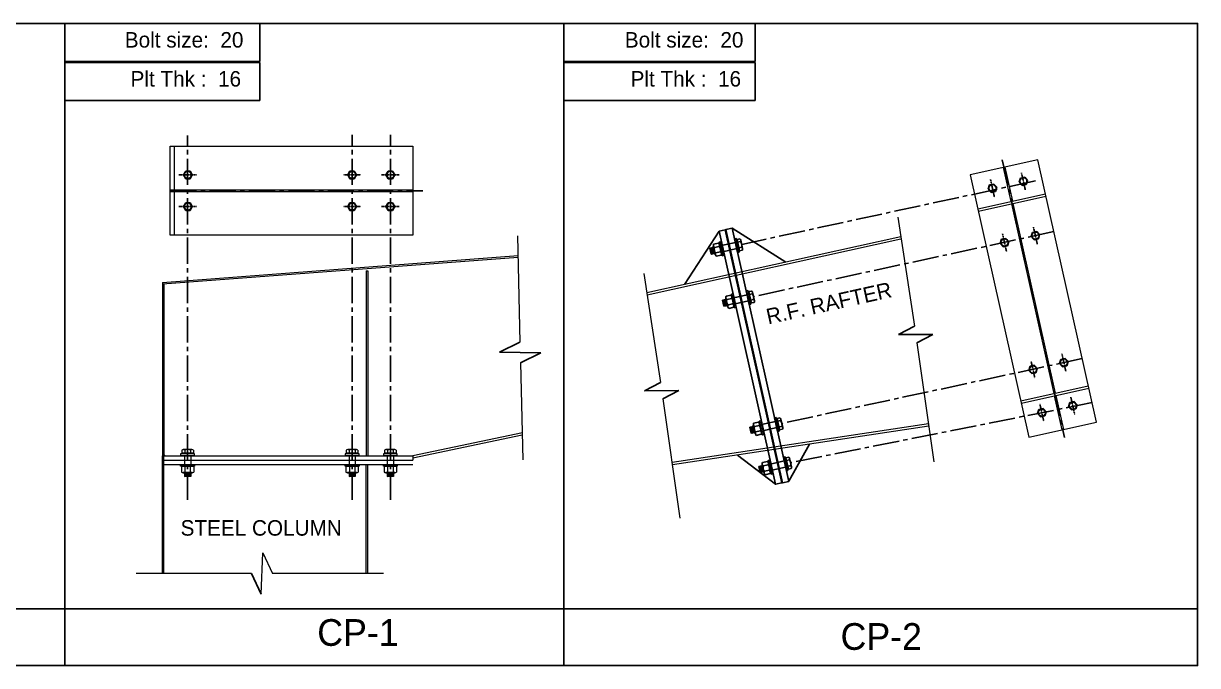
# Model space of a CAD drawing. Header units: millimetres. Extents: x 0 to 2669304, y -3314102 to 0.
# Drawn here: x 2364361 to 2377783, y -3177635 to -3170297 of the extents above; entities that cross this region are included whole.
import ezdxf
from ezdxf.enums import TextEntityAlignment as Align

# ---------------------------------------------------------------- set-up
doc = ezdxf.new("R2010")
doc.units = ezdxf.units.MM
doc.header["$LTSCALE"] = 0.4
doc.header["$MEASUREMENT"] = 0
for name, pattern in [('CENTER2', [1.125, 0.75, -0.125, 0.125, -0.125]), ('CONTIN', [0]), ('XKITLINE00', [0])]:
    doc.linetypes.add(name, pattern=pattern)
doc.layers.add('3', color=4, linetype='CONTIN')
doc.layers.add('OBJECT', color=1, linetype='Continuous')
for name, color, linetype, lineweight in [('CON', 2, 'Continuous', 0), ('MEM', 4, 'Continuous', 0), ('Other object type', 1, 'Continuous', 0)]:
    doc.layers.add(name, color=color, linetype=linetype, lineweight=lineweight)
doc.styles.add('DTITLE', font='f2.shx')

msp = doc.modelspace()

# ---------------------------------------------------------------- linework, layer by layer
at = {"color": 252, "linetype": 'CENTER2', "ltscale": 1000}
for p, q in [((2366237.023, -3175742.8067), (2366237.023, -3171577.2227)), ((2368118.0901, -3175742.8067), (2368118.0901, -3171568.1861)), ((2368555.0311, -3175742.8067), (2368555.0311, -3171568.1861)), ((2375550.8907, -3171853.8955), (2376260.4738, -3175027.6937)), ((2375931.9832, -3172095.4006), (2372571.5175, -3172821.4033)), ((2366039.0693, -3172208.9296), (2368928.1551, -3172208.9296)), ((2376139.7548, -3172676.3459), (2372705.664, -3173418.2547)), ((2376464.2232, -3174127.6166), (2373029.273, -3174867.7103)), ((2376576.7218, -3174630.7963), (2373130.5393, -3175317.2458))]:
    msp.add_line(p, q, dxfattribs=at)
at = {"color": 252, "linetype": 'CENTER2', "ltscale": 9}
for p, q in [((2375813.6744, -3172199.1392), (2375769.7465, -3172002.6603)), ((2366337.7196, -3172028.1974), (2366136.3265, -3172028.1974)), ((2368218.7867, -3172028.1974), (2368017.3936, -3172028.1974)), ((2368655.7277, -3172028.1974), (2368454.3346, -3172028.1974)), ((2375460.1541, -3172278.1776), (2375416.2262, -3172081.6987)), ((2366337.7196, -3172389.6618), (2366136.3265, -3172389.6618)), ((2368218.7867, -3172389.6618), (2368017.3936, -3172389.6618)), ((2368655.7277, -3172389.6618), (2368454.3346, -3172389.6618)), ((2375951.168, -3172820.0732), (2375907.2402, -3172623.5943)), ((2375597.6477, -3172899.1116), (2375553.7199, -3172702.6327)), ((2375879.6212, -3174155.6748), (2375923.4441, -3174352.1771)), ((2376232.6715, -3174074.5345), (2376276.4944, -3174271.0368)), ((2376378.0891, -3174764.3564), (2376334.1612, -3174567.8775)), ((2376024.5688, -3174843.3948), (2375980.6409, -3174646.9159))]:
    msp.add_line(p, q, dxfattribs=at)
at = {"linetype": 'Continuous'}
for p, q in [((2372312.7605, -3172670.4295), (2371918.883, -3173281.7042)), ((2372462.7153, -3172637.286), (2373077.5292, -3173025.6158)), ((2373109.3886, -3175529.7033), (2373345.4933, -3175105.3225)), ((2372959.5152, -3175563.2113), (2372523.0684, -3175229.9992)), ((2373038.9031, -3175545.6647), (2373030.0822, -3175547.6143)), ((2346910.6197, -3176987.6189), (2377782.5102, -3176987.6189))]:
    msp.add_line(p, q, dxfattribs=at)
at = {"color": 1}
for p, q in [((2374545.7022, -3173757.968), (2374363.6712, -3173853.3007)), ((2374363.6712, -3173853.3007), (2374756.1682, -3173850.369)), ((2374756.1682, -3173850.369), (2374574.2939, -3173946.7363)), ((2369802.8276, -3174054.5466), (2370035.2239, -3173938.6512)), ((2370273.9161, -3174062.6372), (2369802.8276, -3174054.5466)), ((2370041.4837, -3174177.1591), (2370273.9161, -3174062.6372)), ((2371642.4572, -3174399.6542), (2371460.4263, -3174494.9869)), ((2371460.4263, -3174494.9869), (2371852.9232, -3174492.0552)), ((2371852.9232, -3174492.0552), (2371671.049, -3174588.4225)), ((2366968.8229, -3176582.4551), (2367077.2072, -3176817.8122))]:
    msp.add_line(p, q, dxfattribs=at)
msp.add_lwpolyline([(2356692.2669, -3177635.0151), (2364833.5867, -3177635.0151), (2364833.5867, -3170297.3326), (2356692.2669, -3170297.3326)], close=True)
at = {"linetype": 'ByBlock'}
for points in [[(2367062.7326, -3170297.3326), (2364833.5867, -3170297.3326), (2364833.5867, -3170730.3305), (2367062.7326, -3170730.3305)], [(2372724.9044, -3170297.3326), (2370537.7557, -3170297.3326), (2370537.7557, -3170730.194), (2372724.9044, -3170730.194)], [(2367062.7326, -3170743.5442), (2364833.5867, -3170743.5442), (2364833.5867, -3171176.3308), (2367062.7326, -3171176.3308)], [(2372724.9044, -3170743.4035), (2370537.7557, -3170743.4035), (2370537.7557, -3171176.0537), (2372724.9044, -3171176.0537)]]:
    msp.add_lwpolyline(points, close=True, dxfattribs=at)
at = {"linetype": 'Continuous'}
for points in [[(2364833.5867, -3177635.0151), (2370537.7557, -3177635.0151), (2370537.7557, -3170297.3326), (2364833.5867, -3170297.3326)], [(2370537.7557, -3170297.3326), (2377782.5102, -3170297.3326), (2377782.5102, -3177635.0151), (2370537.7557, -3177635.0151)]]:
    msp.add_lwpolyline(points, close=True, dxfattribs=at)
at = {"color": 3}
for points in [[(2372312.7605, -3172670.4295), (2372383.3275, -3172654.8326), (2373030.0822, -3175547.6143), (2372959.5152, -3175563.2113)], [(2372462.7153, -3172637.286), (2372392.1483, -3172652.8829), (2373038.9031, -3175545.6647), (2373109.4701, -3175530.0677)]]:
    msp.add_lwpolyline(points, close=True, dxfattribs=at)
at = {"layer": 'CON', "color": 240}
for p, q in [((2366039.0693, -3172717.2388), (2366039.0693, -3171700.6204)), ((2366039.0693, -3171700.6204), (2368810.6792, -3171700.6204)), ((2366087.3685, -3172717.2388), (2366087.3685, -3171700.6204)), ((2368810.6792, -3171700.6204), (2368810.6792, -3172717.2388)), ((2375561.7853, -3171944.0276), (2375648.375, -3172331.3231)), ((2375579.4175, -3171940.0855), (2375666.0072, -3172327.381)), ((2366039.0693, -3172199.893), (2368810.6792, -3172199.893)), ((2366039.0693, -3172217.9662), (2368810.6792, -3172217.9662)), ((2375271.4864, -3172415.5861), (2376042.8957, -3172243.118)), ((2375277.429, -3172442.1657), (2376048.8383, -3172269.6976)), ((2375654.3175, -3172357.9027), (2376139.4148, -3174527.6287)), ((2375671.9497, -3172353.9606), (2376157.047, -3174523.6865)), ((2374356.9899, -3172512.052), (2374545.7022, -3173757.968)), ((2368810.6792, -3172717.2388), (2366039.0693, -3172717.2388)), ((2370008.6595, -3172725.8993), (2370035.2239, -3173938.6512)), ((2374390.8115, -3172735.3492), (2371487.5666, -3173377.0354)), ((2374390.8115, -3172762.4514), (2371491.5457, -3173403.3064)), ((2365949.477, -3173256.6376), (2370014.505, -3172948.6226)), ((2365949.477, -3173274.2553), (2370014.9662, -3172966.198)), ((2372476.9153, -3173036.4025), (2372468.2883, -3173039.2291)), ((2372482.793, -3173062.9956), (2372474.166, -3173065.8222)), ((2368279.1513, -3173125.423), (2368296.8018, -3173124.5076)), ((2368279.1513, -3173125.423), (2368279.1513, -3175236.9664)), ((2368296.8018, -3173124.5076), (2368296.8018, -3175236.9664)), ((2371453.745, -3173153.7382), (2371642.4572, -3174399.6542)), ((2365949.477, -3173256.5886), (2365949.477, -3175236.9664)), ((2365967.1275, -3173275.0114), (2365967.1275, -3175236.9664)), ((2374574.2939, -3173946.7363), (2374768.7507, -3175307.5001)), ((2370041.4837, -3174177.1591), (2370070.5181, -3175283.4183)), ((2375762.5263, -3174611.8916), (2376533.9356, -3174439.4235)), ((2375768.4688, -3174638.4713), (2376539.8781, -3174466.0032)), ((2376145.3574, -3174554.2083), (2376231.9471, -3174941.5038)), ((2376162.9896, -3174550.2662), (2376249.5793, -3174937.5616)), ((2371671.049, -3174588.4225), (2371865.5058, -3175949.1863)), ((2370065.0524, -3174975.6199), (2368810.6792, -3175236.9664)), ((2374706.5571, -3174872.2833), (2371775.0648, -3175316.3008)), ((2374710.2926, -3174898.4236), (2371778.8544, -3175342.8195)), ((2370063.1805, -3175003.8443), (2368810.6792, -3175265.2085)), ((2365949.5277, -3176582.4551), (2365949.473, -3175236.9664)), ((2365949.473, -3175236.9664), (2368810.6792, -3175236.9664)), ((2365966.6866, -3176582.4551), (2365966.6319, -3175236.9664)), ((2365967.1275, -3175236.9664), (2368810.6792, -3175236.9664)), ((2366170.4992, -3175174.1906), (2366170.4992, -3175207.4525)), ((2366170.4992, -3175174.1906), (2366170.4992, -3175207.4525)), ((2366303.5469, -3175207.4525), (2366170.4992, -3175207.4525)), ((2366291.3508, -3175211.8874), (2366182.6952, -3175211.8874)), ((2366286.9159, -3175167.5382), (2366187.1301, -3175167.5382)), ((2366201.5436, -3175234.0621), (2366201.5436, -3175339.1726)), ((2366203.7611, -3175174.1906), (2366203.7611, -3175207.4525)), ((2366270.2849, -3175174.1906), (2366270.2849, -3175207.4525)), ((2366272.5024, -3175234.0621), (2366272.5024, -3175339.1726)), ((2366303.5469, -3175174.1906), (2366303.5469, -3175207.4525)), ((2366303.5469, -3175174.1906), (2366303.5469, -3175207.4525)), ((2368051.5662, -3175174.1906), (2368051.5662, -3175207.4525)), ((2368051.5662, -3175174.1906), (2368051.5662, -3175207.4525)), ((2368184.614, -3175207.4525), (2368051.5662, -3175207.4525)), ((2368172.4179, -3175211.8874), (2368063.7623, -3175211.8874)), ((2368167.983, -3175167.5382), (2368068.1972, -3175167.5382)), ((2368082.6107, -3175234.0621), (2368082.6107, -3175339.1726)), ((2368084.8282, -3175174.1906), (2368084.8282, -3175207.4525)), ((2368151.352, -3175174.1906), (2368151.352, -3175207.4525)), ((2368153.5695, -3175234.0621), (2368153.5695, -3175339.1726)), ((2368184.614, -3175174.1906), (2368184.614, -3175207.4525)), ((2368184.614, -3175174.1906), (2368184.614, -3175207.4525)), ((2368488.5073, -3175174.1906), (2368488.5073, -3175207.4525)), ((2368488.5073, -3175174.1906), (2368488.5073, -3175207.4525)), ((2368621.555, -3175207.4525), (2368488.5073, -3175207.4525)), ((2368609.3589, -3175211.8874), (2368500.7033, -3175211.8874)), ((2368604.924, -3175167.5382), (2368505.1382, -3175167.5382)), ((2368519.5517, -3175234.0621), (2368519.5517, -3175339.1726)), ((2368521.7692, -3175174.1906), (2368521.7692, -3175207.4525)), ((2368588.293, -3175174.1906), (2368588.293, -3175207.4525)), ((2368590.5105, -3175234.0621), (2368590.5105, -3175339.1726)), ((2368621.555, -3175174.1906), (2368621.555, -3175207.4525)), ((2368621.555, -3175174.1906), (2368621.555, -3175207.4525)), ((2368810.6792, -3175236.9664), (2368810.6792, -3175286.3879)), ((2365949.473, -3175286.3879), (2368810.6792, -3175286.3879)), ((2365949.475, -3175286.3879), (2368810.6792, -3175286.3879)), ((2365949.475, -3175286.3879), (2368810.6792, -3175286.3879)), ((2365949.475, -3175335.8093), (2368810.6792, -3175335.8093)), ((2366166.0642, -3175365.7822), (2366166.0642, -3175423.4362)), ((2366288.0246, -3175356.9123), (2366186.0214, -3175356.9123)), ((2366288.0246, -3175359.1298), (2366186.0214, -3175359.1298)), ((2366205.9786, -3175365.7822), (2366205.9786, -3175423.4362)), ((2366268.0675, -3175365.7822), (2366268.0675, -3175423.4362)), ((2366272.5024, -3175356.9123), (2366272.5024, -3175359.1298)), ((2366307.9818, -3175365.7822), (2366307.9818, -3175423.4362)), ((2368047.1313, -3175365.7822), (2368047.1313, -3175423.4362)), ((2368169.0917, -3175356.9123), (2368067.0885, -3175356.9123)), ((2368169.0917, -3175359.1298), (2368067.0885, -3175359.1298)), ((2368087.0456, -3175365.7822), (2368087.0456, -3175423.4362)), ((2368149.1346, -3175365.7822), (2368149.1346, -3175423.4362)), ((2368153.5695, -3175356.9123), (2368153.5695, -3175359.1298)), ((2368189.0489, -3175365.7822), (2368189.0489, -3175423.4362)), ((2368279.1513, -3176582.4551), (2368279.1513, -3175335.8093)), ((2368296.8018, -3176582.4551), (2368296.8018, -3175335.8093)), ((2368484.0723, -3175365.7822), (2368484.0723, -3175423.4362)), ((2368606.0327, -3175356.9123), (2368504.0295, -3175356.9123)), ((2368606.0327, -3175359.1298), (2368504.0295, -3175359.1298)), ((2368523.9866, -3175365.7822), (2368523.9866, -3175423.4362)), ((2368586.0756, -3175365.7822), (2368586.0756, -3175423.4362)), ((2368590.5105, -3175356.9123), (2368590.5105, -3175359.1298)), ((2368625.9899, -3175365.7822), (2368625.9899, -3175423.4362)), ((2366288.0246, -3175430.0885), (2366186.0214, -3175430.0885)), ((2366288.0246, -3175432.306), (2366186.0214, -3175432.306)), ((2366201.5436, -3175432.306), (2366201.5436, -3175474.4378)), ((2366201.5436, -3175438.9049), (2366272.5024, -3175435.0052)), ((2366201.5436, -3175447.7881), (2366272.5024, -3175443.8885)), ((2366201.5436, -3175456.6713), (2366272.5024, -3175452.7717)), ((2366201.5436, -3175465.5546), (2366272.5024, -3175461.6549)), ((2366201.5436, -3175474.4378), (2366272.5024, -3175470.5382)), ((2366272.5024, -3175474.4378), (2366201.5436, -3175474.4378)), ((2366205.9786, -3175434.2195), (2366240.7974, -3175432.306)), ((2366205.9786, -3175443.1028), (2366268.0675, -3175439.6906)), ((2366205.9786, -3175451.986), (2366268.0675, -3175448.5738)), ((2366205.9786, -3175460.8692), (2366268.0675, -3175457.4571)), ((2366205.9786, -3175469.7524), (2366268.0675, -3175466.3403)), ((2366272.5024, -3175432.306), (2366272.5024, -3175474.4378)), ((2368169.0917, -3175430.0885), (2368067.0885, -3175430.0885)), ((2368169.0917, -3175432.306), (2368067.0885, -3175432.306)), ((2368082.6107, -3175432.306), (2368082.6107, -3175474.4378)), ((2368082.6107, -3175438.9049), (2368153.5695, -3175435.0052)), ((2368082.6107, -3175447.7881), (2368153.5695, -3175443.8885)), ((2368082.6107, -3175456.6713), (2368153.5695, -3175452.7717)), ((2368082.6107, -3175465.5546), (2368153.5695, -3175461.6549)), ((2368082.6107, -3175474.4378), (2368153.5695, -3175470.5382)), ((2368153.5695, -3175474.4378), (2368082.6107, -3175474.4378)), ((2368087.0456, -3175434.2195), (2368121.8645, -3175432.306)), ((2368087.0456, -3175443.1028), (2368149.1346, -3175439.6906)), ((2368087.0456, -3175451.986), (2368149.1346, -3175448.5738)), ((2368087.0456, -3175460.8692), (2368149.1346, -3175457.4571)), ((2368087.0456, -3175469.7524), (2368149.1346, -3175466.3403)), ((2368153.5695, -3175432.306), (2368153.5695, -3175474.4378)), ((2368606.0327, -3175430.0885), (2368504.0295, -3175430.0885)), ((2368606.0327, -3175432.306), (2368504.0295, -3175432.306)), ((2368519.5517, -3175432.306), (2368519.5517, -3175474.4378)), ((2368519.5517, -3175438.9049), (2368590.5105, -3175435.0052)), ((2368519.5517, -3175447.7881), (2368590.5105, -3175443.8885)), ((2368519.5517, -3175456.6713), (2368590.5105, -3175452.7717)), ((2368519.5517, -3175465.5546), (2368590.5105, -3175461.6549)), ((2368519.5517, -3175474.4378), (2368590.5105, -3175470.5382)), ((2368590.5105, -3175474.4378), (2368519.5517, -3175474.4378)), ((2368523.9866, -3175434.2195), (2368558.8055, -3175432.306)), ((2368523.9866, -3175443.1028), (2368586.0756, -3175439.6906)), ((2368523.9866, -3175451.986), (2368586.0756, -3175448.5738)), ((2368523.9866, -3175460.8692), (2368586.0756, -3175457.4571)), ((2368523.9866, -3175469.7524), (2368586.0756, -3175466.3403)), ((2368590.5105, -3175432.306), (2368590.5105, -3175474.4378)), ((2367077.2072, -3176817.8122), (2367097.6547, -3176347.098)), ((2367097.6547, -3176347.098), (2367207.413, -3176582.4551)), ((2366968.8229, -3176582.4551), (2365649.3426, -3176582.4551)), ((2368476.444, -3176582.4551), (2367207.413, -3176582.4551))]:
    msp.add_line(p, q, dxfattribs=at)
for points in [[(2375184.8967, -3172028.2906), (2375855.0585, -3175025.7667), (2376626.4678, -3174853.2986), (2375956.306, -3171855.8225)], [(2366157.1944, -3175216.3224), (2366157.1944, -3175234.0621), (2366316.8517, -3175234.0621), (2366316.8517, -3175216.3224)], [(2366291.3508, -3175207.4525), (2366291.3508, -3175211.8874), (2366182.6952, -3175211.8874), (2366182.6952, -3175207.4525)], [(2368038.2615, -3175216.3224), (2368038.2615, -3175234.0621), (2368197.9187, -3175234.0621), (2368197.9187, -3175216.3224)], [(2368172.4179, -3175207.4525), (2368172.4179, -3175211.8874), (2368063.7623, -3175211.8874), (2368063.7623, -3175207.4525)], [(2368475.2025, -3175216.3224), (2368475.2025, -3175234.0621), (2368634.8597, -3175234.0621), (2368634.8597, -3175216.3224)], [(2368609.3589, -3175207.4525), (2368609.3589, -3175211.8874), (2368500.7033, -3175211.8874), (2368500.7033, -3175207.4525)], [(2366157.1944, -3175356.9123), (2366157.1944, -3175339.1726), (2366316.8517, -3175339.1726), (2366316.8517, -3175356.9123)], [(2366288.0246, -3175356.9123), (2366288.0246, -3175359.1298), (2366186.0214, -3175359.1298), (2366186.0214, -3175356.9123)], [(2368038.2615, -3175356.9123), (2368038.2615, -3175339.1726), (2368197.9187, -3175339.1726), (2368197.9187, -3175356.9123)], [(2368169.0917, -3175356.9123), (2368169.0917, -3175359.1298), (2368067.0885, -3175359.1298), (2368067.0885, -3175356.9123)], [(2368475.2025, -3175356.9123), (2368475.2025, -3175339.1726), (2368634.8597, -3175339.1726), (2368634.8597, -3175356.9123)], [(2368606.0327, -3175356.9123), (2368606.0327, -3175359.1298), (2368504.0295, -3175359.1298), (2368504.0295, -3175356.9123)], [(2366288.0246, -3175432.306), (2366288.0246, -3175430.0885), (2366186.0214, -3175430.0885), (2366186.0214, -3175432.306)], [(2368169.0917, -3175432.306), (2368169.0917, -3175430.0885), (2368067.0885, -3175430.0885), (2368067.0885, -3175432.306)], [(2368606.0327, -3175432.306), (2368606.0327, -3175430.0885), (2368504.0295, -3175430.0885), (2368504.0295, -3175432.306)]]:
    msp.add_lwpolyline(points, close=True, dxfattribs=at)
for points in [[(2365979.901, -3175236.9664), (2365967.1275, -3175224.7591)], [(2366205.965, -3175434.2203), (2366201.5436, -3175432.306)], [(2366205.9786, -3175434.2195), (2366201.5436, -3175438.9049)], [(2366201.5436, -3175438.9049), (2366205.9786, -3175443.1028), (2366201.5436, -3175447.7881), (2366205.9786, -3175451.986), (2366201.5436, -3175456.6713), (2366205.9786, -3175460.8692), (2366201.5436, -3175465.5546), (2366205.9786, -3175469.7524), (2366201.5436, -3175474.4378)], [(2366272.5024, -3175435.0052), (2366268.0675, -3175439.6906), (2366272.5024, -3175443.8885), (2366268.0675, -3175448.5738), (2366272.5024, -3175452.7717), (2366268.0675, -3175457.4571), (2366272.5024, -3175461.6549), (2366268.0675, -3175466.3403), (2366272.5024, -3175470.5382)], [(2366272.5024, -3175435.0052), (2366268.2357, -3175432.306)], [(2368087.0321, -3175434.2203), (2368082.6107, -3175432.306)], [(2368087.0456, -3175434.2195), (2368082.6107, -3175438.9049)], [(2368082.6107, -3175438.9049), (2368087.0456, -3175443.1028), (2368082.6107, -3175447.7881), (2368087.0456, -3175451.986), (2368082.6107, -3175456.6713), (2368087.0456, -3175460.8692), (2368082.6107, -3175465.5546), (2368087.0456, -3175469.7524), (2368082.6107, -3175474.4378)], [(2368153.5695, -3175435.0052), (2368149.1346, -3175439.6906), (2368153.5695, -3175443.8885), (2368149.1346, -3175448.5738), (2368153.5695, -3175452.7717), (2368149.1346, -3175457.4571), (2368153.5695, -3175461.6549), (2368149.1346, -3175466.3403), (2368153.5695, -3175470.5382)], [(2368153.5695, -3175435.0052), (2368149.3028, -3175432.306)], [(2368523.9731, -3175434.2203), (2368519.5517, -3175432.306)], [(2368523.9866, -3175434.2195), (2368519.5517, -3175438.9049)], [(2368519.5517, -3175438.9049), (2368523.9866, -3175443.1028), (2368519.5517, -3175447.7881), (2368523.9866, -3175451.986), (2368519.5517, -3175456.6713), (2368523.9866, -3175460.8692), (2368519.5517, -3175465.5546), (2368523.9866, -3175469.7524), (2368519.5517, -3175474.4378)], [(2368590.5105, -3175435.0052), (2368586.0756, -3175439.6906), (2368590.5105, -3175443.8885), (2368586.0756, -3175448.5738), (2368590.5105, -3175452.7717), (2368586.0756, -3175457.4571), (2368590.5105, -3175461.6549), (2368586.0756, -3175466.3403), (2368590.5105, -3175470.5382)], [(2368590.5105, -3175435.0052), (2368586.2438, -3175432.306)]]:
    msp.add_lwpolyline(points, dxfattribs=at)
for centre, radius, start, end in [((2366187.1301, -3175191.6531), 24.1149, 46.397181, 133.602819), ((2366197.1087, -3175216.3224), 4.4349, 0, 90), ((2366225.9357, -3175207.8221), 40.2839, 90, 123.39848841), ((2366248.1103, -3175207.8221), 40.2839, 56.60151159, 90), ((2366286.9159, -3175191.6531), 24.1149, 46.397181, 133.602819), ((2366276.9373, -3175216.3224), 4.4349, 90, 180), ((2368068.1972, -3175191.6531), 24.1149, 46.397181, 133.602819), ((2368078.1758, -3175216.3224), 4.4349, 0, 90), ((2368107.0028, -3175207.8221), 40.2839, 90, 123.39848841), ((2368129.1774, -3175207.8221), 40.2839, 56.60151159, 90), ((2368167.983, -3175191.6531), 24.1149, 46.397181, 133.602819), ((2368158.0044, -3175216.3224), 4.4349, 90, 180), ((2368505.1382, -3175191.6531), 24.1149, 46.397181, 133.602819), ((2368515.1168, -3175216.3224), 4.4349, 0, 90), ((2368543.9438, -3175207.8221), 40.2839, 90, 123.39848841), ((2368566.1184, -3175207.8221), 40.2839, 56.60151159, 90), ((2368604.924, -3175191.6531), 24.1149, 46.397181, 133.602819), ((2368594.9454, -3175216.3224), 4.4349, 90, 180), ((2366186.0214, -3175392.3917), 33.2619, 53.13010234, 126.86989766), ((2366225.9357, -3175392.3917), 33.2619, 90, 126.86989766), ((2366248.1103, -3175392.3917), 33.2619, 53.13010234, 90), ((2366288.0246, -3175392.3917), 33.2619, 53.13010234, 126.86989766), ((2368067.0885, -3175392.3917), 33.2619, 53.13010234, 126.86989766), ((2368107.0028, -3175392.3917), 33.2619, 90, 126.86989766), ((2368129.1774, -3175392.3917), 33.2619, 53.13010234, 90), ((2368169.0917, -3175392.3917), 33.2619, 53.13010234, 126.86989766), ((2368504.0295, -3175392.3917), 33.2619, 53.13010234, 126.86989766), ((2368543.9438, -3175392.3917), 33.2619, 90, 126.86989766), ((2368566.1184, -3175392.3917), 33.2619, 53.13010234, 90), ((2368606.0327, -3175392.3917), 33.2619, 53.13010234, 126.86989766), ((2366186.0214, -3175396.8266), 33.2619, 233.13010234, 306.86989766), ((2366225.9357, -3175396.8266), 33.2619, 233.13010234, 270), ((2366248.1103, -3175396.8266), 33.2619, 270, 306.86989766), ((2366288.0246, -3175396.8266), 33.2619, 233.13010234, 306.86989766), ((2368067.0885, -3175396.8266), 33.2619, 233.13010234, 306.86989766), ((2368107.0028, -3175396.8266), 33.2619, 233.13010234, 270), ((2368129.1774, -3175396.8266), 33.2619, 270, 306.86989766), ((2368169.0917, -3175396.8266), 33.2619, 233.13010234, 306.86989766), ((2368504.0295, -3175396.8266), 33.2619, 233.13010234, 306.86989766), ((2368543.9438, -3175396.8266), 33.2619, 233.13010234, 270), ((2368566.1184, -3175396.8266), 33.2619, 270, 306.86989766), ((2368606.0327, -3175396.8266), 33.2619, 233.13010234, 306.86989766)]:
    msp.add_arc(centre, radius, start, end, dxfattribs=at)
at = {"layer": 'OBJECT', "color": 40}
for p, q in [((2366215.7064, -3171984.9889), (2366190.76, -3172028.1974)), ((2366265.5993, -3171984.9889), (2366215.7064, -3171984.9889)), ((2366290.5458, -3172028.1974), (2366265.5993, -3171984.9889)), ((2368068.1972, -3172028.1974), (2368093.1437, -3171984.9889)), ((2368093.1437, -3171984.9889), (2368143.0366, -3171984.9889)), ((2368143.0366, -3171984.9889), (2368167.983, -3172028.1974)), ((2368505.1382, -3172028.1974), (2368530.0847, -3171984.9889)), ((2368530.0847, -3171984.9889), (2368579.9776, -3171984.9889)), ((2368579.9776, -3171984.9889), (2368604.924, -3172028.1974)), ((2366190.76, -3172028.1974), (2366215.7064, -3172071.406)), ((2366215.7064, -3172071.406), (2366265.5993, -3172071.406)), ((2366265.5993, -3172071.406), (2366290.5458, -3172028.1974)), ((2368093.1437, -3172071.406), (2368068.1972, -3172028.1974)), ((2368143.0366, -3172071.406), (2368093.1437, -3172071.406)), ((2368167.983, -3172028.1974), (2368143.0366, -3172071.406)), ((2368530.0847, -3172071.406), (2368505.1382, -3172028.1974)), ((2368579.9776, -3172071.406), (2368530.0847, -3172071.406)), ((2368604.924, -3172028.1974), (2368579.9776, -3172071.406)), ((2375404.4278, -3172143.2253), (2375389.5147, -3172190.8208)), ((2375453.1032, -3172132.3427), (2375404.4278, -3172143.2253)), ((2375486.8656, -3172169.0555), (2375453.1032, -3172132.3427)), ((2375743.035, -3172111.7824), (2375757.9481, -3172064.1869)), ((2375776.7974, -3172148.4952), (2375743.035, -3172111.7824)), ((2375757.9481, -3172064.1869), (2375806.6235, -3172053.3042)), ((2375825.4728, -3172137.6126), (2375776.7974, -3172148.4952)), ((2375806.6235, -3172053.3042), (2375840.3859, -3172090.0171)), ((2375840.3859, -3172090.0171), (2375825.4728, -3172137.6126)), ((2375389.5147, -3172190.8208), (2375423.2771, -3172227.5337)), ((2375423.2771, -3172227.5337), (2375471.9525, -3172216.651)), ((2375471.9525, -3172216.651), (2375486.8656, -3172169.0555)), ((2366190.76, -3172389.6618), (2366215.7064, -3172346.4533)), ((2366215.7064, -3172432.8703), (2366190.76, -3172389.6618)), ((2366215.7064, -3172346.4533), (2366265.5993, -3172346.4533)), ((2366265.5993, -3172346.4533), (2366290.5458, -3172389.6618)), ((2366290.5458, -3172389.6618), (2366265.5993, -3172432.8703)), ((2368093.1437, -3172346.4533), (2368068.1972, -3172389.6618)), ((2368068.1972, -3172389.6618), (2368093.1437, -3172432.8703)), ((2368143.0366, -3172346.4533), (2368093.1437, -3172346.4533)), ((2368167.983, -3172389.6618), (2368143.0366, -3172346.4533)), ((2368143.0366, -3172432.8703), (2368167.983, -3172389.6618)), ((2368530.0847, -3172346.4533), (2368505.1382, -3172389.6618)), ((2368505.1382, -3172389.6618), (2368530.0847, -3172432.8703)), ((2368579.9776, -3172346.4533), (2368530.0847, -3172346.4533)), ((2368604.924, -3172389.6618), (2368579.9776, -3172346.4533)), ((2368579.9776, -3172432.8703), (2368604.924, -3172389.6618)), ((2366265.5993, -3172432.8703), (2366215.7064, -3172432.8703)), ((2368093.1437, -3172432.8703), (2368143.0366, -3172432.8703)), ((2368530.0847, -3172432.8703), (2368579.9776, -3172432.8703)), ((2375880.5286, -3172732.7164), (2375895.4417, -3172685.1209)), ((2375895.4417, -3172685.1209), (2375944.1172, -3172674.2382)), ((2375944.1172, -3172674.2382), (2375977.8796, -3172710.9511)), ((2372306.8778, -3172807.2465), (2372250.6002, -3172819.6852)), ((2372317.6771, -3172825.292), (2372339.684, -3172924.8601)), ((2372319.8416, -3172824.8136), (2372341.8485, -3172924.3816)), ((2372498.9273, -3172801.1232), (2372340.5067, -3172836.1379)), ((2372516.506, -3172777.9407), (2372539.9481, -3172884.0023)), ((2372550.6716, -3172757.9028), (2372518.2038, -3172765.079)), ((2372550.6716, -3172757.9028), (2372518.2038, -3172765.079)), ((2372518.2038, -3172765.079), (2372546.9084, -3172894.9504)), ((2372557.8478, -3172790.3706), (2372525.3799, -3172797.5468)), ((2372560.7533, -3172772.7015), (2372582.2818, -3172870.105)), ((2375527.8844, -3172811.5589), (2375542.7975, -3172763.9634)), ((2375561.6468, -3172848.2718), (2375527.8844, -3172811.5589)), ((2375542.7975, -3172763.9634), (2375591.4729, -3172753.0808)), ((2375591.4729, -3172753.0808), (2375625.2353, -3172789.7937)), ((2375625.2353, -3172789.7937), (2375610.3222, -3172837.3892)), ((2375914.291, -3172769.4292), (2375880.5286, -3172732.7164)), ((2375962.9665, -3172758.5466), (2375914.291, -3172769.4292)), ((2375977.8796, -3172710.9511), (2375962.9665, -3172758.5466)), ((2372249.5967, -3172856.2312), (2372208.4707, -3172865.321)), ((2372208.4707, -3172865.321), (2372223.7799, -3172934.5858)), ((2372223.7799, -3172934.5858), (2372212.2773, -3172864.4797)), ((2372227.3966, -3172929.2459), (2372217.3318, -3172867.9031)), ((2372232.4511, -3172932.6692), (2372220.9484, -3172862.5632)), ((2372264.9058, -3172925.496), (2372223.7799, -3172934.5858)), ((2372236.0677, -3172927.3293), (2372226.0029, -3172865.9865)), ((2372241.1222, -3172930.7527), (2372229.6196, -3172860.6466)), ((2372244.7389, -3172925.4128), (2372234.6741, -3172864.07)), ((2372249.7934, -3172928.8362), (2372238.2907, -3172858.7301)), ((2372253.41, -3172923.4963), (2372243.3452, -3172862.1535)), ((2372246.2478, -3172841.0795), (2372268.2547, -3172940.6476)), ((2372258.4645, -3172926.9196), (2372246.9619, -3172856.8136)), ((2372248.4123, -3172840.6011), (2372270.4192, -3172940.1692)), ((2372262.0812, -3172921.5797), (2372256.437, -3172887.1793)), ((2372315.4892, -3172846.2079), (2372259.2116, -3172858.6466)), ((2372328.8847, -3172906.8146), (2372272.6071, -3172919.2533)), ((2372337.4961, -3172945.776), (2372281.2185, -3172958.2147)), ((2372323.1905, -3172839.9652), (2372321.026, -3172840.4436)), ((2372514.2364, -3172870.388), (2372355.8158, -3172905.4027)), ((2372572.2001, -3172855.3063), (2372539.7323, -3172862.4825)), ((2372579.3763, -3172887.7742), (2372546.9084, -3172894.9504)), ((2372579.3763, -3172887.7742), (2372546.9084, -3172894.9504)), ((2375610.3222, -3172837.3892), (2375561.6468, -3172848.2718)), ((2372684.8181, -3173354.7542), (2372652.3503, -3173361.9304)), ((2372684.8181, -3173354.7542), (2372652.3503, -3173361.9304)), ((2372652.3503, -3173361.9304), (2372681.055, -3173491.8018)), ((2372392.2044, -3173451.1909), (2372351.0784, -3173460.2807)), ((2372351.0784, -3173460.2807), (2372366.3876, -3173529.5455)), ((2372366.3876, -3173529.5455), (2372354.8849, -3173459.4394)), ((2372370.0042, -3173524.2056), (2372359.9394, -3173462.8628)), ((2372375.0587, -3173527.629), (2372363.5561, -3173457.5229)), ((2372378.6754, -3173522.2891), (2372368.6106, -3173460.9462)), ((2372383.7299, -3173525.7124), (2372372.2272, -3173455.6063)), ((2372387.3466, -3173520.3725), (2372377.2817, -3173459.0297)), ((2372392.401, -3173523.7959), (2372380.8984, -3173453.6898)), ((2372396.0177, -3173518.456), (2372385.9529, -3173457.1132)), ((2372388.8555, -3173436.0393), (2372410.8624, -3173535.6073)), ((2372401.0722, -3173521.8794), (2372389.5696, -3173451.7733)), ((2372391.02, -3173435.5609), (2372413.0269, -3173535.1289)), ((2372449.4855, -3173402.2062), (2372393.2079, -3173414.6449)), ((2372404.6889, -3173516.5395), (2372399.0446, -3173482.139)), ((2372458.0969, -3173441.1676), (2372401.8193, -3173453.6063)), ((2372471.4924, -3173501.7743), (2372415.2148, -3173514.213)), ((2372460.2848, -3173420.2517), (2372482.2917, -3173519.8198)), ((2372462.4493, -3173419.7733), (2372484.4562, -3173519.3414)), ((2372465.7982, -3173434.925), (2372463.6336, -3173435.4034)), ((2372633.0738, -3173397.9746), (2372483.1143, -3173431.0977)), ((2372648.3829, -3173467.2394), (2372498.4235, -3173500.3624)), ((2372650.6525, -3173374.7921), (2372674.0947, -3173480.8537)), ((2372691.9943, -3173387.2221), (2372659.5265, -3173394.3982)), ((2372706.3466, -3173452.1578), (2372673.8788, -3173459.3339)), ((2372713.5228, -3173484.6256), (2372681.055, -3173491.8018)), ((2372713.5228, -3173484.6256), (2372681.055, -3173491.8018)), ((2372694.8998, -3173369.5529), (2372716.4283, -3173466.9565)), ((2372407.5135, -3173520.4557), (2372366.3876, -3173529.5455)), ((2372480.1038, -3173540.7357), (2372423.8262, -3173553.1744)), ((2376220.8402, -3174136.0548), (2376205.9017, -3174183.6423)), ((2376269.5214, -3174125.1981), (2376220.8402, -3174136.0548)), ((2376303.2642, -3174161.929), (2376269.5214, -3174125.1981)), ((2376288.3257, -3174209.5165), (2376303.2642, -3174161.929)), ((2375868.1539, -3174214.7091), (2375853.2154, -3174262.2967)), ((2375853.2154, -3174262.2967), (2375886.9582, -3174299.0275)), ((2375916.8352, -3174203.8525), (2375868.1539, -3174214.7091)), ((2375886.9582, -3174299.0275), (2375935.6395, -3174288.1709)), ((2375950.5779, -3174240.5834), (2375916.8352, -3174203.8525)), ((2375935.6395, -3174288.1709), (2375950.5779, -3174240.5834)), ((2376205.9017, -3174183.6423), (2376239.6445, -3174220.3732)), ((2376239.6445, -3174220.3732), (2376288.3257, -3174209.5165)), ((2375954.8835, -3174756.1914), (2375969.7966, -3174708.5959)), ((2375969.7966, -3174708.5959), (2376018.4721, -3174697.7132)), ((2376018.4721, -3174697.7132), (2376052.2344, -3174734.4261)), ((2376307.5278, -3174677.3488), (2376322.4409, -3174629.7533)), ((2376341.2901, -3174714.0617), (2376307.5278, -3174677.3488)), ((2376322.4409, -3174629.7533), (2376371.1163, -3174618.8707)), ((2376389.9656, -3174703.179), (2376341.2901, -3174714.0617)), ((2376371.1163, -3174618.8707), (2376404.8787, -3174655.5835)), ((2376404.8787, -3174655.5835), (2376389.9656, -3174703.179)), ((2372997.6608, -3174930.2878), (2372974.2911, -3174824.2101)), ((2373008.4705, -3174804.1956), (2372975.9977, -3174811.3496)), ((2373008.4705, -3174804.1956), (2372975.9977, -3174811.3496)), ((2373004.6136, -3174941.2406), (2372975.9977, -3174811.3496)), ((2373015.6244, -3174836.6683), (2372983.1517, -3174843.8223)), ((2373040.0039, -3174916.4194), (2373018.542, -3174819.0012)), ((2375988.6459, -3174792.9042), (2375954.8835, -3174756.1914)), ((2376037.3214, -3174782.0216), (2375988.6459, -3174792.9042)), ((2376052.2344, -3174734.4261), (2376037.3214, -3174782.0216)), ((2372707.3284, -3174902.3182), (2372666.1962, -3174911.3799)), ((2372681.4581, -3174980.6551), (2372666.1962, -3174911.3799)), ((2372666.1962, -3174911.3799), (2372685.2651, -3174979.8164)), ((2372671.7243, -3174914.7019), (2372688.4096, -3174974.5838)), ((2372674.8687, -3174909.4693), (2372693.9376, -3174977.9058)), ((2372680.3967, -3174912.7913), (2372697.082, -3174972.6732)), ((2372722.5902, -3174971.5934), (2372681.4581, -3174980.6551)), ((2372683.5412, -3174907.5587), (2372702.6101, -3174975.9952)), ((2372689.0692, -3174910.8807), (2372705.7545, -3174970.7626)), ((2372692.2136, -3174905.6481), (2372711.2825, -3174974.0846)), ((2372697.7417, -3174908.9701), (2372714.427, -3174968.852)), ((2372700.8861, -3174903.7375), (2372719.955, -3174972.174)), ((2372725.9287, -3174986.7474), (2372703.9899, -3174887.1643)), ((2372728.0936, -3174986.2704), (2372706.1547, -3174886.6874)), ((2372706.4141, -3174907.0595), (2372715.7711, -3174940.6407)), ((2372764.643, -3174853.3727), (2372708.3569, -3174865.7729)), ((2372773.2277, -3174892.34), (2372716.9416, -3174904.7402)), ((2372786.5818, -3174952.9558), (2372730.2957, -3174965.356)), ((2372797.3688, -3174971.0086), (2372775.4299, -3174871.4255)), ((2372799.5336, -3174970.5317), (2372777.5948, -3174870.9486)), ((2372796.1951, -3174955.3778), (2372794.0302, -3174955.8547)), ((2372956.6966, -3174847.3807), (2372798.2521, -3174882.2871)), ((2372971.9584, -3174916.6558), (2372813.5139, -3174951.5623)), ((2373029.9324, -3174901.6138), (2372997.4596, -3174908.7678)), ((2373037.0864, -3174934.0866), (2373004.6136, -3174941.2406)), ((2373037.0864, -3174934.0866), (2373004.6136, -3174941.2406)), ((2372795.1666, -3174991.9231), (2372738.8805, -3175004.3233)), ((2372808.6184, -3175352.0737), (2372767.4925, -3175361.1635)), ((2372767.4925, -3175361.1635), (2372782.8016, -3175430.4283)), ((2372782.8016, -3175430.4283), (2372771.299, -3175360.3222)), ((2372786.4183, -3175425.0884), (2372776.3535, -3175363.7456)), ((2372791.4728, -3175428.5117), (2372779.9702, -3175358.4057)), ((2372795.0895, -3175423.1719), (2372785.0246, -3175361.829)), ((2372800.144, -3175426.5952), (2372788.6413, -3175356.4891)), ((2372803.7606, -3175421.2553), (2372793.6958, -3175359.9125)), ((2372808.8151, -3175424.6787), (2372797.3125, -3175354.5726)), ((2372812.4318, -3175419.3388), (2372802.367, -3175357.996)), ((2372805.2695, -3175336.9221), (2372827.2765, -3175436.4901)), ((2372817.4863, -3175422.7622), (2372805.9836, -3175352.6561)), ((2372807.4341, -3175336.4437), (2372829.441, -3175436.0117)), ((2372865.8995, -3175303.089), (2372809.6219, -3175315.5277)), ((2372874.5109, -3175342.0504), (2372818.2333, -3175354.4891)), ((2372876.6988, -3175321.1345), (2372898.7057, -3175420.7026)), ((2372878.8633, -3175320.6561), (2372900.8702, -3175420.2242)), ((2372882.2122, -3175335.8077), (2372880.0477, -3175336.2862)), ((2373057.949, -3175296.9657), (2372899.5284, -3175331.9805)), ((2373073.2581, -3175366.2305), (2372914.8376, -3175401.2452)), ((2373075.5277, -3175273.7832), (2373098.9699, -3175379.8448)), ((2373109.6934, -3175253.7453), (2373077.2255, -3175260.9215)), ((2373109.6934, -3175253.7453), (2373077.2255, -3175260.9215)), ((2373077.2255, -3175260.9215), (2373105.9302, -3175390.7929)), ((2373116.8695, -3175286.2132), (2373084.4017, -3175293.3893)), ((2373131.2219, -3175351.1489), (2373098.754, -3175358.325)), ((2373119.775, -3175268.544), (2373141.3035, -3175365.9475)), ((2372823.9276, -3175421.3385), (2372782.8016, -3175430.4283)), ((2372821.1029, -3175417.4223), (2372815.4587, -3175383.0218)), ((2372887.9065, -3175402.6571), (2372831.6288, -3175415.0958)), ((2372896.5179, -3175441.6185), (2372840.2402, -3175454.0572)), ((2373138.398, -3175383.6167), (2373105.9302, -3175390.7929)), ((2373138.398, -3175383.6167), (2373105.9302, -3175390.7929))]:
    msp.add_line(p, q, dxfattribs=at)
for points in [[(2372348.0679, -3172952.5204), (2372365.384, -3172948.6932), (2372330.9384, -3172792.8475), (2372313.6223, -3172796.6748)], [(2372319.8416, -3172824.8136), (2372317.6771, -3172825.292), (2372339.684, -3172924.8601), (2372341.8485, -3172924.3816)], [(2372541.1208, -3172909.8511), (2372523.8046, -3172913.6784), (2372489.359, -3172757.8328), (2372506.6752, -3172754.0055)], [(2372520.835, -3172776.9838), (2372516.506, -3172777.9407), (2372539.9481, -3172884.0023), (2372544.2772, -3172883.0455)], [(2372246.2478, -3172841.0795), (2372248.4123, -3172840.6011), (2372270.4192, -3172940.1692), (2372268.2547, -3172940.6476)], [(2372675.2673, -3173506.7026), (2372657.9512, -3173510.5299), (2372623.5055, -3173354.6842), (2372640.8217, -3173350.8569)], [(2372388.8555, -3173436.0393), (2372391.02, -3173435.5609), (2372413.0269, -3173535.1289), (2372410.8624, -3173535.6073)], [(2372490.6755, -3173547.4802), (2372507.9917, -3173543.6529), (2372473.5461, -3173387.8072), (2372456.2299, -3173391.6345)], [(2372462.4493, -3173419.7733), (2372460.2848, -3173420.2517), (2372482.2917, -3173519.8198), (2372484.4562, -3173519.3414)], [(2372654.9816, -3173373.8353), (2372650.6525, -3173374.7921), (2372674.0947, -3173480.8537), (2372678.4237, -3173479.8969)], [(2372771.3946, -3174842.8056), (2372788.7134, -3174838.9901), (2372823.0525, -3174994.8593), (2372805.7337, -3174998.6747)], [(2372964.4767, -3174800.2682), (2372947.1579, -3174804.0837), (2372981.497, -3174959.9528), (2372998.8158, -3174956.1374)], [(2373001.9905, -3174929.3339), (2372997.6608, -3174930.2878), (2372974.2911, -3174824.2101), (2372978.6208, -3174823.2563)], [(2372725.9287, -3174986.7474), (2372728.0936, -3174986.2704), (2372706.1547, -3174886.6874), (2372703.9899, -3174887.1643)], [(2372799.5336, -3174970.5317), (2372797.3688, -3174971.0086), (2372775.4299, -3174871.4255), (2372777.5948, -3174870.9486)], [(2372805.2695, -3175336.9221), (2372807.4341, -3175336.4437), (2372829.441, -3175436.0117), (2372827.2765, -3175436.4901)], [(2372907.0896, -3175448.363), (2372924.4058, -3175444.5357), (2372889.9602, -3175288.69), (2372872.644, -3175292.5173)], [(2372878.8633, -3175320.6561), (2372876.6988, -3175321.1345), (2372898.7057, -3175420.7026), (2372900.8702, -3175420.2242)], [(2373100.1426, -3175405.6937), (2373082.8264, -3175409.5209), (2373048.3808, -3175253.6753), (2373065.697, -3175249.848)], [(2373079.8568, -3175272.8264), (2373075.5277, -3175273.7832), (2373098.9699, -3175379.8448), (2373103.2989, -3175378.888)]]:
    msp.add_lwpolyline(points, close=True, dxfattribs=at)
for points in [[(2372246.9619, -3172856.8136), (2372243.3452, -3172862.1535), (2372238.2907, -3172858.7301), (2372234.6741, -3172864.07), (2372229.6196, -3172860.6466), (2372226.0029, -3172865.9865), (2372220.9484, -3172862.5632), (2372217.3318, -3172867.9031), (2372212.2773, -3172864.4797)], [(2372258.4645, -3172926.9196), (2372253.41, -3172923.4963), (2372249.7934, -3172928.8362), (2372244.7389, -3172925.4128), (2372241.1222, -3172930.7527), (2372236.0677, -3172927.3293), (2372232.4511, -3172932.6692), (2372227.3966, -3172929.2459), (2372223.7799, -3172934.5858)], [(2372246.9619, -3172856.8136), (2372250.5172, -3172860.3961)], [(2372262.0812, -3172921.5797), (2372258.4645, -3172926.9196)], [(2372262.0834, -3172921.5931), (2372264.9058, -3172925.496)], [(2372389.5696, -3173451.7733), (2372385.9529, -3173457.1132), (2372380.8984, -3173453.6898), (2372377.2817, -3173459.0297), (2372372.2272, -3173455.6063), (2372368.6106, -3173460.9462), (2372363.5561, -3173457.5229), (2372359.9394, -3173462.8628), (2372354.8849, -3173459.4394)], [(2372389.5696, -3173451.7733), (2372393.1249, -3173455.3558)], [(2372401.0722, -3173521.8794), (2372396.0177, -3173518.456), (2372392.401, -3173523.7959), (2372387.3466, -3173520.3725), (2372383.7299, -3173525.7124), (2372378.6754, -3173522.2891), (2372375.0587, -3173527.629), (2372370.0042, -3173524.2056), (2372366.3876, -3173529.5455)], [(2372404.6889, -3173516.5395), (2372401.0722, -3173521.8794)], [(2372404.6911, -3173516.5528), (2372407.5135, -3173520.4557)], [(2372700.8861, -3174903.7375), (2372697.7417, -3174908.9701), (2372692.2136, -3174905.6481), (2372689.0692, -3174910.8807), (2372683.5412, -3174907.5587), (2372680.3967, -3174912.7913), (2372674.8687, -3174909.4693), (2372671.7243, -3174914.7019), (2372666.1962, -3174911.3799)], [(2372719.955, -3174972.174), (2372714.427, -3174968.852), (2372711.2825, -3174974.0846), (2372705.7545, -3174970.7626), (2372702.6101, -3174975.9952), (2372697.082, -3174972.6732), (2372693.9376, -3174977.9058), (2372688.4096, -3174974.5838), (2372685.2651, -3174979.8164)], [(2372706.4141, -3174907.0595), (2372700.8861, -3174903.7375)], [(2372706.4105, -3174907.0465), (2372707.3284, -3174902.3182)], [(2372719.955, -3174972.174), (2372721.6725, -3174967.4279)], [(2372805.9836, -3175352.6561), (2372802.367, -3175357.996), (2372797.3125, -3175354.5726), (2372793.6958, -3175359.9125), (2372788.6413, -3175356.4891), (2372785.0246, -3175361.829), (2372779.9702, -3175358.4057), (2372776.3535, -3175363.7456), (2372771.299, -3175360.3222)], [(2372805.9836, -3175352.6561), (2372809.539, -3175356.2386)], [(2372817.4863, -3175422.7622), (2372812.4318, -3175419.3388), (2372808.8151, -3175424.6787), (2372803.7606, -3175421.2553), (2372800.144, -3175426.5952), (2372795.0895, -3175423.1719), (2372791.4728, -3175428.5117), (2372786.4183, -3175425.0884), (2372782.8016, -3175430.4283)], [(2372821.1029, -3175417.4223), (2372817.4863, -3175422.7622)], [(2372821.1051, -3175417.4356), (2372823.9276, -3175421.3385)]]:
    msp.add_lwpolyline(points, dxfattribs=at)
for centre, radius in [((2366240.6529, -3172028.1974), 41.2286), ((2368118.0901, -3172028.1974), 41.2286), ((2368555.0311, -3172028.1974), 41.2286), ((2375438.1902, -3172179.9382), 41.2156), ((2375791.7104, -3172100.8997), 41.2156), ((2366240.6529, -3172389.6618), 41.2286), ((2368118.0901, -3172389.6618), 41.2286), ((2368555.0311, -3172389.6618), 41.2286), ((2375929.2041, -3172721.8337), 41.2156), ((2375576.5598, -3172800.6763), 41.2156), ((2376254.583, -3174172.7856), 41.2156), ((2375901.8967, -3174251.44), 41.2156), ((2376003.559, -3174745.3087), 41.2156), ((2376356.2032, -3174666.4662), 41.2156)]:
    msp.add_circle(centre, radius, dxfattribs=at)
for centre, radius, start, end in [((2372280.8802, -3172833.425), 33.2514, 155.5934598, 229.33325504), ((2372285.2092, -3172832.4681), 33.2514, 335.5934598, 49.3332551), ((2372515.2866, -3172792.9669), 4.4335, 282.46335743, 12.46335743), ((2372537.2141, -3172777.9042), 24.1073, 328.86053844, 56.06617646), ((2372529.8033, -3172819.2718), 40.2712, 12.46335743, 45.86184585), ((2372289.4916, -3172872.3864), 33.2514, 155.5934598, 192.46335743), ((2372294.2757, -3172894.0316), 33.2514, 192.46335743, 229.33325504), ((2372302.8871, -3172932.993), 33.2514, 155.5934598, 229.33325504), ((2372293.8206, -3172871.4296), 33.2514, 12.46335743, 49.3332551), ((2372298.6047, -3172893.0748), 33.2514, 335.5934598, 12.46335743), ((2372307.2161, -3172932.0362), 33.2514, 335.5934598, 49.3332551), ((2372532.5094, -3172870.8897), 4.4335, 12.46335743, 102.46335743), ((2372534.5874, -3172840.917), 40.2712, 339.064869, 12.46335743), ((2372558.7426, -3172875.3078), 24.1073, 328.86053844, 56.06617646), ((2372671.3606, -3173374.7556), 24.1073, 328.86053844, 56.06617646), ((2372423.4879, -3173428.3847), 33.2514, 155.5934598, 229.33325504), ((2372432.0993, -3173467.3461), 33.2514, 155.5934598, 192.46335743), ((2372436.8834, -3173488.9913), 33.2514, 192.46335743, 229.33325504), ((2372427.8169, -3173427.4279), 33.2514, 335.5934598, 49.3332551), ((2372436.4283, -3173466.3893), 33.2514, 12.46335743, 49.3332551), ((2372441.2124, -3173488.0345), 33.2514, 335.5934598, 12.46335743), ((2372449.8238, -3173526.9959), 33.2514, 335.5934598, 49.3332551), ((2372649.4331, -3173389.8183), 4.4335, 282.46335743, 12.46335743), ((2372666.6559, -3173467.7412), 4.4335, 12.46335743, 102.46335743), ((2372663.9498, -3173416.1232), 40.2712, 12.46335743, 45.86184585), ((2372668.7339, -3173437.7684), 40.2712, 339.064869, 12.46335743), ((2372692.8891, -3173472.1592), 24.1073, 328.86053844, 56.06617646), ((2372445.4948, -3173527.9528), 33.2514, 155.5934598, 229.33325504), ((2372973.0615, -3174839.2355), 4.4335, 282.4242014, 12.4242014), ((2372994.9993, -3174824.1878), 24.1073, 328.82138239, 56.02702041), ((2372987.5602, -3174865.5503), 40.2712, 12.4242014, 45.82268982), ((2372738.6275, -3174879.5334), 33.2514, 155.55430375, 229.29409902), ((2372747.2122, -3174918.5007), 33.2514, 155.55430375, 192.4242014), ((2372751.9815, -3174940.1492), 33.2514, 192.4242014, 229.29409902), ((2372760.5663, -3174979.1165), 33.2514, 155.55430375, 229.29409902), ((2372742.9572, -3174878.5795), 33.2514, 335.55430375, 49.29409902), ((2372751.5419, -3174917.5468), 33.2514, 12.4242014, 49.29409902), ((2372756.3112, -3174939.1953), 33.2514, 335.55430375, 12.4242014), ((2372764.896, -3174978.1626), 33.2514, 335.55430375, 49.29409902), ((2372990.231, -3174917.1701), 4.4335, 12.4242014, 102.4242014), ((2372992.3295, -3174887.1988), 40.2712, 339.02571297, 12.4242014), ((2373016.4612, -3174921.6061), 24.1073, 328.82138239, 56.02702041), ((2372839.9019, -3175329.2675), 33.2514, 155.5934598, 229.33325504), ((2372848.5133, -3175368.2289), 33.2514, 155.5934598, 192.46335743), ((2372844.231, -3175328.3107), 33.2514, 335.5934598, 49.3332551), ((2372852.8424, -3175367.2721), 33.2514, 12.46335743, 49.3332551), ((2373074.3084, -3175288.8094), 4.4335, 282.46335743, 12.46335743), ((2373091.5312, -3175366.7322), 4.4335, 12.46335743, 102.46335743), ((2373096.2358, -3175273.7467), 24.1073, 328.86053844, 56.06617646), ((2373088.825, -3175315.1143), 40.2712, 12.46335743, 45.86184585), ((2373093.6091, -3175336.7595), 40.2712, 339.064869, 12.46335743), ((2373117.7643, -3175371.1503), 24.1073, 328.86053844, 56.06617646), ((2372853.2974, -3175389.8741), 33.2514, 192.46335743, 229.33325504), ((2372861.9088, -3175428.8356), 33.2514, 155.5934598, 229.33325504), ((2372857.6265, -3175388.9173), 33.2514, 335.5934598, 12.46335743), ((2372866.2379, -3175427.8787), 33.2514, 335.5934598, 49.3332551)]:
    msp.add_arc(centre, radius, start, end, dxfattribs=at)
at = {"layer": 'Other object type', "linetype": 'XKITLINE00', "lineweight": 0}
msp.add_line((2370537.7557, -3177635.0151), (2370537.7557, -3170506.8042), dxfattribs=at)

# ---------------------------------------------------------------- texts
at = {"layer": '3', "style": 'DTITLE'}
for s, height, p in [('Bolt size:  20', 177.125895, (2366875.4553, -3170572.4249)), ('Bolt size:  20', 177.070064, (2372591.3961, -3170572.3382)), ('Plt Thk :  16', 177.125895, (2366848.4405, -3171018.5022)), ('Plt Thk :  16', 177.070064, (2372564.3899, -3171018.2749))]:
    msp.add_text(s, height=height, dxfattribs=at).set_placement(p, align=Align.RIGHT)
msp.add_text('R.F. RAFTER', height=177.125895, rotation=12.46426621, dxfattribs=at).set_placement((2373587.6492, -3173579.6273), align=Align.CENTER)
msp.add_text('STEEL COLUMN', height=177.125895, dxfattribs=at).set_placement((2367078.3915, -3176150.9281), align=Align.CENTER)
at = {"layer": 'MEM', "color": 4, "style": 'DTITLE'}
for s, p in [('CP-1', (2368184.5085, -3177257.5542)), ('CP-2', (2374167.0268, -3177303.1951))]:
    msp.add_text(s, height=305.31278, dxfattribs=at).set_placement(p, align=Align.MIDDLE)

doc.saveas('drawing.dxf')
